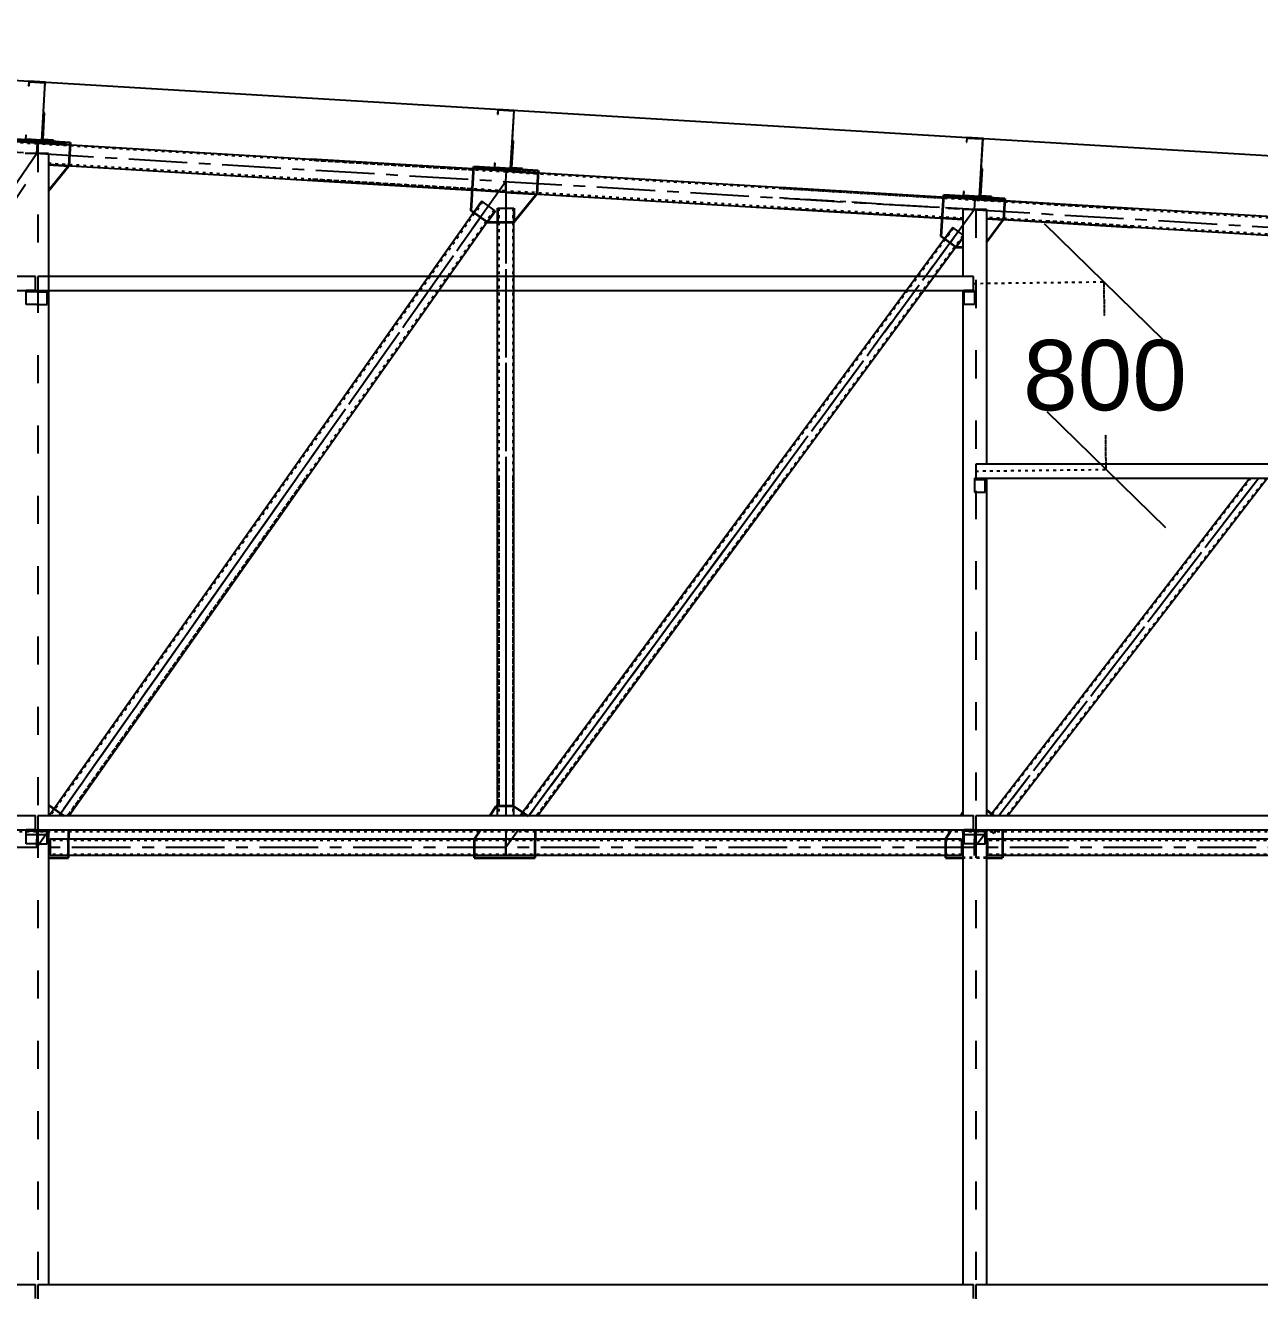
# Model space of a CAD drawing. Header units: inches. Extents: x -15 to 1885144, y -42615 to 866270.
# Drawn here: x 1683986 to 1689250, y 113938 to 119339 of the extents above; entities that cross this region are included whole.
import ezdxf

# ---------------------------------------------------------------- set-up
doc = ezdxf.new("R2010")
doc.units = ezdxf.units.IN
doc.header["$LTSCALE"] = 100
doc.header["$MEASUREMENT"] = 0
for name, pattern in [('CENTER', [2, 1.25, -0.25, 0.25, -0.25]), ('CENTERX2', [4, 2.5, -0.5, 0.5, -0.5]), ('dash line', [30, 12, -18]), ('PHANTOM2', [1.25, 0.625, -0.125, 0.125, -0.125, 0.125, -0.125])]:
    doc.linetypes.add(name, pattern=pattern)
for name, color, linetype in [('axis', 8, 'PHANTOM2'), ('corrugated sheet', 6, 'Continuous'), ('dimensions', 10, 'PHANTOM2'), ('layout', 7, 'Continuous'), ('purlins', 4, 'Continuous'), ('sections', 3, 'Continuous')]:
    doc.layers.add(name, color=color, linetype=linetype)
doc.layers.add('gusset plate', color=1, linetype='Continuous', lineweight=35)
doc.layers.add('weld', color=2, linetype='Continuous', lineweight=35)
doc.styles.get("Standard").update_dxf_attribs({"font": 'arial.ttf'})
doc.dimstyles.new('Dim_1', dxfattribs={"dimtxt": 300, "dimasz": 500, "dimexe": 0.0625, "dimexo": 0.0625, "dimgap": 100, "dimtad": 0, "dimtih": 1, "dimtoh": 1, "dimdec": 0, "dimzin": 0, "dimdsep": 46, "dimtxsty": 'Standard', "dimblk": 'OBLIQUE', "dimcen": 0.09, "dimclrd": 256, "dimclre": 256, "dimclrt": 256, "dimadec": 0, "dimazin": 0, "dimtm": 1e-09, "dimtfac": 1, "dimtdec": 0, "dimtofl": 0, "dimtmove": 0, "dimatfit": 3, "dimfxl": 1, "dimtfillclr": 256, "dimtolj": 1, "dimtzin": 0, "dimlwe": -1, "dimarcsym": 0})

# ---------------------------------------------------------------- blocks, each defined once
blk = doc.blocks.new('_Oblique')
at = {"color": 0, "linetype": 'ByBlock', "lineweight": -2}
blk.add_line((-0.5, -0.5), (0.5, 0.5), dxfattribs=at)
blk = doc.blocks.new('*D1445')
at = {"layer": 'Defpoints', "color": 0, "ltscale": 0.01, "transparency": 16777216}
for p in [(0, 115901.3), (1727174.1, 115901.3), (1725274.4, 113901.3)]:
    blk.add_point(p, dxfattribs=at)
at = {"layer": 'dimensions', "linetype": 'dash line', "ltscale": 0.01, "transparency": 16777216}
for p, q in [((0.1, 115901.3), (1727174.1, 115901.3)), ((1725274.4, 113901.3), (1727174.1, 113901.3))]:
    blk.add_line(p, q, dxfattribs=at)
at = {"layer": 'dimensions', "lineweight": -2, "ltscale": 0.01, "transparency": 16777216}
for p, q in [((1727174.1, 115901.3), (1727174.1, 115154.5)), ((1727174.1, 113901.3), (1727174.1, 114648.1))]:
    blk.add_line(p, q, dxfattribs=at)
at = {"layer": 'dimensions', "lineweight": -2, "ltscale": 0.01, "transparency": 16777216, "xscale": 500, "yscale": 500, "zscale": 500}
for p, rotation in [((1727174.1, 115901.3), 90), ((1727174.1, 113901.3), 270)]:
    blk.add_blockref('_Oblique', p, dxfattribs=dict(at, rotation=rotation))
at = {"layer": 'dimensions', "ltscale": 0.01, "transparency": 16777216, "insert": (1727174.1, 114901.3), "char_height": 300, "attachment_point": 5}
blk.add_mtext('\\A1;2000', dxfattribs=at)
blk = doc.blocks.new('*D1432')
at = {"layer": 'Defpoints', "color": 0, "ltscale": 0.01, "transparency": 16777216}
for p in [(1688029.4, 118238.4), (1688585.2, 118245.4), (1688039.4, 117438.1)]:
    blk.add_point(p, dxfattribs=at)
at = {"layer": 'dimensions', "linetype": 'dash line', "ltscale": 0.01, "transparency": 16777216}
for p, q in [((1688029.4, 118238.4), (1688585.2, 118245.4)), ((1688039.4, 117438.1), (1688595.2, 117445))]:
    blk.add_line(p, q, dxfattribs=at)
at = {"layer": 'dimensions', "lineweight": -2, "ltscale": 0.01, "transparency": 16777216}
for p, q in [((1688585.2, 118245.4), (1688587, 118098.4)), ((1688595.2, 117445), (1688593.3, 117592))]:
    blk.add_line(p, q, dxfattribs=at)
at = {"layer": 'dimensions', "lineweight": -2, "ltscale": 0.01, "transparency": 16777216, "xscale": 500, "yscale": 500, "zscale": 500}
for p, rotation in [((1688585.2, 118245.4), 90.7163116544439), ((1688595.2, 117445), 270.7163116544439)]:
    blk.add_blockref('_Oblique', p, dxfattribs=dict(at, rotation=rotation))
at = {"layer": 'dimensions', "ltscale": 0.01, "transparency": 16777216, "insert": (1688590.2, 117845.2), "char_height": 300, "attachment_point": 5}
blk.add_mtext('\\A1;800', dxfattribs=at)

msp = doc.modelspace()

# ---------------------------------------------------------------- hatches: boundary and pattern name
at = {"layer": 'purlins', "ltscale": 10}
h = msp.add_hatch(color=256, dxfattribs=at)
h.dxf.hatch_style = 1
h.paths.add_polyline_path([(1684062.308, 118956.783), (1684067.3, 118956.484), (1684066.701, 118946.502), (1684061.71, 118946.801)])
h = msp.add_hatch(color=256, dxfattribs=at)
h.dxf.hatch_style = 1
h.paths.add_polyline_path([(1686062.308, 118836.783), (1686067.3, 118836.484), (1686066.701, 118826.502), (1686061.71, 118826.801)])
h = msp.add_hatch(color=256, dxfattribs=at)
h.dxf.hatch_style = 1
h.paths.add_polyline_path([(1688062.308, 118716.783), (1688067.3, 118716.484), (1688066.701, 118706.502), (1688061.71, 118706.801)])
at = {"layer": 'purlins', "ltscale": 0.01}
h = msp.add_hatch(color=256, dxfattribs=at)
h.dxf.hatch_style = 1
h.paths.add_polyline_path([(1684004.371, 118202.448), (1684004.371, 118208.448), (1684014.371, 118208.448), (1684014.371, 118202.448)])
h = msp.add_hatch(color=256, dxfattribs=at)
h.dxf.hatch_style = 1
h.paths.add_polyline_path([(1684004.371, 118202.448), (1684004.371, 118208.448), (1684014.371, 118208.448), (1684014.371, 118202.448)])
h = msp.add_hatch(color=256, dxfattribs=at)
h.dxf.hatch_style = 1
h.paths.add_polyline_path([(1684064.378, 118202.082), (1684064.378, 118208.082), (1684054.378, 118208.082), (1684054.378, 118202.082)])
h = msp.add_hatch(color=256, dxfattribs=at)
h.dxf.hatch_style = 1
h.paths.add_polyline_path([(1684064.378, 118202.082), (1684064.378, 118208.082), (1684054.378, 118208.082), (1684054.378, 118202.082)])
h = msp.add_hatch(color=256, dxfattribs=at)
h.dxf.hatch_style = 1
h.paths.add_polyline_path([(1688004.371, 118202.448), (1688004.371, 118208.448), (1688014.371, 118208.448), (1688014.371, 118202.448)])
h = msp.add_hatch(color=256, dxfattribs=at)
h.dxf.hatch_style = 1
h.paths.add_polyline_path([(1688064.378, 117402.082), (1688064.378, 117408.082), (1688054.378, 117408.082), (1688054.378, 117402.082)])
h = msp.add_hatch(color=256, dxfattribs=at)
h.dxf.hatch_style = 1
h.paths.add_polyline_path([(1684004.371, 115902.448), (1684004.371, 115908.448), (1684014.371, 115908.448), (1684014.371, 115902.448)])
h = msp.add_hatch(color=256, dxfattribs=at)
h.dxf.hatch_style = 1
h.paths.add_polyline_path([(1684064.378, 115902.082), (1684064.378, 115908.082), (1684054.378, 115908.082), (1684054.378, 115902.082)])
h = msp.add_hatch(color=256, dxfattribs=at)
h.dxf.hatch_style = 1
h.paths.add_polyline_path([(1688004.371, 115902.448), (1688004.371, 115908.448), (1688014.371, 115908.448), (1688014.371, 115902.448)])
h = msp.add_hatch(color=256, dxfattribs=at)
h.dxf.hatch_style = 1
h.paths.add_polyline_path([(1688064.378, 115902.082), (1688064.378, 115908.082), (1688054.378, 115908.082), (1688054.378, 115902.082)])

# ---------------------------------------------------------------- linework, layer by layer
at = {"layer": 'axis', "linetype": 'CENTERX2'}
for p, q in [((1680034.378, 119033.162), (1700034.378, 117833.162)), ((1684034.378, 118793.162), (1682134.498, 115981.34)), ((1686034.378, 118673.162), (1684136.451, 115978.106)), ((1686034.378, 118673.162), (1686034.378, 116008.286)), ((1688034.378, 118553.162), (1686133.584, 115968.082)), ((1685143.477, 117408.082), (1684129.392, 115968.082)), ((1686034.378, 117408.082), (1686034.378, 115968.082)), ((1687192.407, 117408.082), (1686132.022, 115965.958)), ((1689245.855, 117408.082), (1688138.163, 115968.082)), ((1684034.378, 115908.082), (1684034.378, 115833.162)), ((1684087.139, 115908.082), (1684034.378, 115833.162)), ((1684034.378, 115908.082), (1684034.378, 115833.162)), ((1686034.378, 115908.082), (1686034.378, 115833.162)), ((1686089.466, 115908.082), (1686034.378, 115833.162)), ((1688093.497, 115910.017), (1688034.378, 115833.162)), ((1688034.378, 115908.082), (1688034.378, 115833.162)), ((1688034.378, 115908.082), (1688034.378, 115833.162)), ((1700034.378, 115833.162), (1664039.378, 115833.162))]:
    msp.add_line(p, q, dxfattribs=at)
at = {"layer": 'axis', "linetype": 'CENTER'}
for p, q in [((1688034.378, 118553.162), (1686133.584, 115968.082)), ((1685926.215, 118519.571), (1684136.451, 115978.106)), ((1686034.378, 118499.419), (1686034.378, 116008.286)), ((1685143.477, 117408.082), (1684129.392, 115968.082)), ((1686034.378, 117408.082), (1686034.378, 115968.082)), ((1687192.407, 117408.082), (1686132.022, 115965.958)), ((1689245.855, 117408.082), (1688138.163, 115968.082)), ((1684034.378, 115908.082), (1684034.378, 115833.162)), ((1684087.139, 115908.082), (1684034.378, 115833.162)), ((1684034.378, 115908.082), (1684034.378, 115833.162)), ((1686034.378, 115908.082), (1686034.378, 115833.162)), ((1686089.466, 115908.082), (1686034.378, 115833.162)), ((1688093.497, 115910.017), (1688034.378, 115833.162)), ((1688034.378, 115908.082), (1688034.378, 115833.162)), ((1688034.378, 115908.082), (1688034.378, 115833.162))]:
    msp.add_line(p, q, dxfattribs=at)
at = {"layer": 'corrugated sheet'}
for p, q in [((1680034.378, 119338.666), (1700344.878, 118120.036)), ((1680034.411, 119339.215), (1700344.911, 118120.585))]:
    msp.add_line(p, q, dxfattribs=at)
at = {"layer": 'gusset plate'}
for p, q in [((1683897.891, 118856.451), (1684177.453, 118839.677)), ((1684177.453, 118839.677), (1684171.464, 118739.856)), ((1685886.554, 118547.501), (1685897.891, 118736.451)), ((1685897.891, 118736.451), (1686172.43, 118719.978)), ((1686172.43, 118719.978), (1686166.441, 118620.158)), ((1685891.966, 118636.626), (1685891.934, 118637.167)), ((1687892.224, 118438.283), (1687902.897, 118616.15)), ((1687902.897, 118616.15), (1688162.448, 118600.577)), ((1688162.448, 118600.577), (1688157.058, 118510.739)), ((1685954.831, 118499.419), (1685886.554, 118547.501)), ((1687953.835, 118392.981), (1687892.224, 118438.283))]:
    msp.add_line(p, q, dxfattribs=at)
at = {"layer": 'gusset plate', "linetype": 'dash line'}
for p, q in [((1684084.378, 118632.781), (1684171.432, 118739.858)), ((1686166.441, 118620.158), (1686069.378, 118499.419)), ((1685954.831, 118499.419), (1686069.378, 118499.419)), ((1688084.378, 118413.127), (1688157.058, 118510.739)), ((1687953.835, 118392.981), (1687984.378, 118392.981)), ((1684084.378, 116014.777), (1684150.684, 115968.082)), ((1686069.378, 116008.286), (1686132.022, 115965.958)), ((1688084.378, 115992.729), (1688116.419, 115968.082)), ((1684169.378, 115908.082), (1684169.378, 115868.162)), ((1686159.378, 115908.082), (1686159.378, 115868.162)), ((1688153.858, 115908.082), (1688153.858, 115788.162))]:
    msp.add_line(p, q, dxfattribs=at)
at = {"layer": 'gusset plate', "linetype": 'CENTER'}
for p, q in [((1685993.898, 116008.286), (1685966.779, 115968.082)), ((1686069.378, 116008.286), (1685993.898, 116008.286)), ((1687984.378, 115981.583), (1687975.451, 115968.082)), ((1685926.306, 115908.082), (1685899.378, 115868.162)), ((1687935.775, 115908.082), (1687909.378, 115868.162))]:
    msp.add_line(p, q, dxfattribs=at)
at = {"layer": 'gusset plate', "linetype": 'ByBlock'}
for p, q in [((1684169.378, 115788.162), (1684169.378, 115868.162)), ((1685899.378, 115868.162), (1685899.378, 115788.162)), ((1686159.378, 115788.162), (1686159.378, 115868.162)), ((1687909.378, 115868.162), (1687909.378, 115788.162)), ((1684084.378, 115788.162), (1684169.378, 115788.162)), ((1685899.378, 115788.162), (1686159.378, 115788.162)), ((1687909.378, 115788.162), (1687984.378, 115788.162)), ((1688084.378, 115788.162), (1688153.858, 115788.162))]:
    msp.add_line(p, q, dxfattribs=at)
at = {"layer": 'gusset plate', "linetype": 'dash line', "ltscale": 0.01}
msp.add_line((1688084.378, 115788.162), (1687984.378, 115788.162), dxfattribs=at)
at = {"layer": 'layout', "linetype": 'dash line', "ltscale": 0.1}
for p, q in [((1684039.378, 118832.934), (1684039.378, 115968.082)), ((1688039.378, 118553.162), (1688039.378, 115968.082)), ((1684039.378, 115908.082), (1684039.378, 113968.082)), ((1688039.378, 115908.082), (1688039.378, 113968.082))]:
    msp.add_line(p, q, dxfattribs=at)
at = {"layer": 'layout', "ltscale": 0.01}
for p, q in [((1684084.378, 118793.162), (1683984.378, 118793.162)), ((1684084.378, 118793.162), (1684084.378, 116014.777)), ((1687984.378, 118553.162), (1687984.378, 118268.082)), ((1688084.378, 118553.162), (1687984.378, 118553.162)), ((1688084.378, 118553.162), (1688084.378, 117468.082)), ((1687984.378, 118208.082), (1687984.378, 117468.082)), ((1687984.378, 118208.082), (1687984.378, 115968.082)), ((1684084.378, 117408.082), (1684084.378, 115968.082)), ((1688084.378, 117408.082), (1688084.378, 115968.082)), ((1684084.378, 115908.082), (1684084.378, 113968.082)), ((1687984.378, 115908.082), (1687984.378, 113968.082)), ((1688084.378, 115908.082), (1688084.378, 113968.082)), ((1683984.378, 115888.162), (1684084.378, 115888.162)), ((1687984.378, 115888.162), (1688084.378, 115888.162))]:
    msp.add_line(p, q, dxfattribs=at)
at = {"layer": 'purlins', "ltscale": 10}
for p, q in [((1684000.819, 119100.725), (1683999.621, 119080.76)), ((1684070.693, 119096.532), (1684000.819, 119100.725)), ((1684001.618, 119080.641), (1684002.696, 119098.608)), ((1684002.696, 119098.608), (1684068.577, 119094.655)), ((1684068.577, 119094.655), (1684053.844, 118849.097)), ((1684055.72, 118846.981), (1684070.693, 119096.532)), ((1683999.621, 119080.76), (1684001.618, 119080.641)), ((1684061.011, 118851.672), (1684067.898, 118966.466)), ((1684066.701, 118946.502), (1684061.71, 118946.801)), ((1684067.3, 118956.484), (1684062.308, 118956.783)), ((1686000.819, 118980.725), (1685999.621, 118960.76)), ((1685999.621, 118960.76), (1686001.618, 118960.641)), ((1686070.693, 118976.532), (1686000.819, 118980.725)), ((1686001.618, 118960.641), (1686002.696, 118978.608)), ((1686002.696, 118978.608), (1686068.577, 118974.655)), ((1686068.577, 118974.655), (1686053.844, 118729.097)), ((1686055.72, 118726.981), (1686070.693, 118976.532)), ((1683987.044, 118871.137), (1683985.846, 118851.173)), ((1683989.04, 118871.018), (1683987.044, 118871.137)), ((1683987.962, 118853.05), (1683989.04, 118871.018)), ((1684053.844, 118849.097), (1683987.962, 118853.05)), ((1684037.672, 118848.064), (1684055.72, 118846.981)), ((1684055.72, 118846.981), (1684105.631, 118843.986)), ((1684105.93, 118848.977), (1684061.011, 118851.672)), ((1684105.631, 118843.986), (1684105.93, 118848.977)), ((1686061.011, 118731.672), (1686067.898, 118846.466)), ((1686066.701, 118826.502), (1686061.71, 118826.801)), ((1686067.3, 118836.484), (1686062.308, 118836.783)), ((1688000.819, 118860.725), (1687999.621, 118840.76)), ((1687999.621, 118840.76), (1688001.618, 118840.641)), ((1688070.693, 118856.532), (1688000.819, 118860.725)), ((1688001.618, 118840.641), (1688002.696, 118858.608)), ((1688002.696, 118858.608), (1688068.577, 118854.655)), ((1688068.577, 118854.655), (1688053.844, 118609.097)), ((1688055.72, 118606.981), (1688070.693, 118856.532)), ((1685987.044, 118751.137), (1685985.846, 118731.173)), ((1685989.04, 118751.018), (1685987.044, 118751.137)), ((1685987.962, 118733.05), (1685989.04, 118751.018)), ((1686053.844, 118729.097), (1685987.962, 118733.05)), ((1686037.672, 118728.064), (1686055.72, 118726.981)), ((1686055.72, 118726.981), (1686105.631, 118723.986)), ((1686105.93, 118728.977), (1686061.011, 118731.672)), ((1686105.631, 118723.986), (1686105.93, 118728.977)), ((1688061.011, 118611.672), (1688067.898, 118726.466)), ((1688067.3, 118716.484), (1688062.308, 118716.783)), ((1688066.701, 118706.502), (1688061.71, 118706.801)), ((1687987.044, 118631.137), (1687985.846, 118611.173)), ((1687989.04, 118631.018), (1687987.044, 118631.137)), ((1687987.962, 118613.05), (1687989.04, 118631.018)), ((1688053.844, 118609.097), (1687987.962, 118613.05)), ((1688037.672, 118608.064), (1688055.72, 118606.981)), ((1688055.72, 118606.981), (1688105.631, 118603.986)), ((1688105.93, 118608.977), (1688061.011, 118611.672)), ((1688105.631, 118603.986), (1688105.93, 118608.977))]:
    msp.add_line(p, q, dxfattribs=at)
at = {"layer": 'purlins', "ltscale": 0.01}
for p, q in [((1684067.898, 118966.466), (1684062.907, 118966.765)), ((1684115.014, 118833.405), (1683975.265, 118841.79)), ((1683975.864, 118851.772), (1683985.846, 118851.173)), ((1684037.672, 118848.064), (1683985.846, 118851.173)), ((1684115.613, 118843.387), (1684105.631, 118843.986)), ((1684115.613, 118843.387), (1684115.014, 118833.405)), ((1686067.898, 118846.466), (1686062.907, 118846.765)), ((1685975.864, 118731.772), (1685975.265, 118721.79)), ((1686115.014, 118713.405), (1685975.265, 118721.79)), ((1685975.864, 118731.772), (1685985.846, 118731.173)), ((1686037.672, 118728.064), (1685985.846, 118731.173)), ((1686115.613, 118723.387), (1686105.631, 118723.986)), ((1686115.613, 118723.387), (1686115.014, 118713.405)), ((1688067.898, 118726.466), (1688062.907, 118726.765)), ((1687975.864, 118611.772), (1687975.265, 118601.79)), ((1687975.864, 118611.772), (1687985.846, 118611.173)), ((1688037.672, 118608.064), (1687985.846, 118611.173)), ((1688115.014, 118593.405), (1687975.265, 118601.79)), ((1688115.613, 118603.387), (1688105.631, 118603.986)), ((1688115.613, 118603.387), (1688115.014, 118593.405)), ((1684029.371, 118268.082), (1680039.378, 118268.082)), ((1684029.371, 118208.448), (1684029.371, 118268.448)), ((1684029.371, 118208.448), (1684029.371, 118268.448)), ((1688029.371, 118268.082), (1684039.378, 118268.082)), ((1684039.378, 118268.082), (1684039.378, 118208.082)), ((1684039.378, 118268.082), (1684039.378, 118208.082)), ((1688029.371, 118208.448), (1688029.371, 118268.448)), ((1680034.378, 118208.082), (1684034.378, 118208.082)), ((1683989.371, 118202.448), (1683989.371, 118208.448)), ((1684029.371, 118208.448), (1683989.371, 118208.448)), ((1683989.371, 118202.448), (1683989.371, 118208.448)), ((1684029.371, 118208.448), (1683989.371, 118208.448)), ((1684034.378, 118202.448), (1683989.371, 118202.448)), ((1683989.371, 118148.448), (1683989.371, 118202.448)), ((1684034.378, 118202.448), (1683989.371, 118202.448)), ((1683989.371, 118148.448), (1683989.371, 118202.448)), ((1684004.371, 118208.448), (1684004.371, 118202.448)), ((1684004.371, 118208.448), (1684004.371, 118202.448)), ((1684014.371, 118208.448), (1684014.371, 118202.448)), ((1684014.371, 118208.448), (1684014.371, 118202.448)), ((1684034.378, 118208.082), (1688029.378, 118208.082)), ((1684034.378, 118202.082), (1684079.378, 118202.082)), ((1684034.378, 118202.082), (1684079.378, 118202.082)), ((1684039.378, 118208.082), (1684079.378, 118208.082)), ((1684039.378, 118208.082), (1684079.378, 118208.082)), ((1684054.378, 118208.082), (1684054.378, 118202.082)), ((1684054.378, 118208.082), (1684054.378, 118202.082)), ((1684064.378, 118208.082), (1684064.378, 118202.082)), ((1684064.378, 118208.082), (1684064.378, 118202.082)), ((1684079.378, 118202.082), (1684079.378, 118208.082)), ((1684079.378, 118202.082), (1684079.378, 118208.082)), ((1684079.378, 118148.082), (1684079.378, 118202.082)), ((1684079.378, 118148.082), (1684079.378, 118202.082)), ((1687989.371, 118202.448), (1687989.371, 118208.448)), ((1688029.371, 118208.448), (1687989.371, 118208.448)), ((1688034.378, 118202.448), (1687989.371, 118202.448)), ((1687989.371, 118148.448), (1687989.371, 118202.448)), ((1688004.371, 118208.448), (1688004.371, 118202.448)), ((1688014.371, 118208.448), (1688014.371, 118202.448)), ((1688029.378, 118208.082), (1688034.378, 118208.082)), ((1688034.378, 118208.082), (1688034.378, 118148.448)), ((1684034.371, 118148.448), (1683989.371, 118148.448)), ((1684034.371, 118148.448), (1683989.371, 118148.448)), ((1684034.378, 118148.082), (1684079.378, 118148.082)), ((1684034.378, 118148.082), (1684079.378, 118148.082)), ((1688034.371, 118148.448), (1687989.371, 118148.448)), ((1692029.371, 117468.082), (1688039.378, 117468.082)), ((1688039.378, 117468.082), (1688039.378, 117408.082)), ((1688034.378, 117408.082), (1692034.378, 117408.082)), ((1688034.378, 117408.082), (1688034.378, 117348.082)), ((1688034.378, 117402.082), (1688079.378, 117402.082)), ((1688039.378, 117408.082), (1688079.378, 117408.082)), ((1688054.378, 117408.082), (1688054.378, 117402.082)), ((1688064.378, 117408.082), (1688064.378, 117402.082)), ((1688079.378, 117402.082), (1688079.378, 117408.082)), ((1688079.378, 117348.082), (1688079.378, 117402.082)), ((1688034.378, 117348.082), (1688079.378, 117348.082)), ((1684029.371, 115968.082), (1680039.378, 115968.082)), ((1684029.371, 115908.448), (1684029.371, 115968.448)), ((1688029.371, 115968.082), (1684039.378, 115968.082)), ((1684039.378, 115968.082), (1684039.378, 115908.082)), ((1688029.371, 115908.448), (1688029.371, 115968.448)), ((1692029.371, 115968.082), (1688039.378, 115968.082)), ((1688039.378, 115968.082), (1688039.378, 115908.082)), ((1680034.378, 115908.082), (1684034.378, 115908.082)), ((1683989.371, 115902.448), (1683989.371, 115908.448)), ((1684029.371, 115908.448), (1683989.371, 115908.448)), ((1684004.371, 115908.448), (1684004.371, 115902.448)), ((1684014.371, 115908.448), (1684014.371, 115902.448)), ((1684034.378, 115908.082), (1688034.378, 115908.082)), ((1684039.378, 115908.082), (1684079.378, 115908.082)), ((1684054.378, 115908.082), (1684054.378, 115902.082)), ((1684064.378, 115908.082), (1684064.378, 115902.082)), ((1684079.378, 115902.082), (1684079.378, 115908.082)), ((1687989.371, 115902.448), (1687989.371, 115908.448)), ((1688029.371, 115908.448), (1687989.371, 115908.448)), ((1688004.371, 115908.448), (1688004.371, 115902.448)), ((1688014.371, 115908.448), (1688014.371, 115902.448)), ((1688034.378, 115908.082), (1692034.378, 115908.082)), ((1688039.378, 115908.082), (1688079.378, 115908.082)), ((1688054.378, 115908.082), (1688054.378, 115902.082)), ((1688064.378, 115908.082), (1688064.378, 115902.082)), ((1688079.378, 115902.082), (1688079.378, 115908.082)), ((1684034.378, 115902.448), (1683989.371, 115902.448)), ((1683989.371, 115848.448), (1683989.371, 115902.448)), ((1684034.378, 115902.082), (1684079.378, 115902.082)), ((1684079.378, 115848.082), (1684079.378, 115902.082)), ((1688034.378, 115902.448), (1687989.371, 115902.448)), ((1687989.371, 115848.448), (1687989.371, 115902.448)), ((1688034.378, 115902.082), (1688079.378, 115902.082)), ((1688079.378, 115848.082), (1688079.378, 115902.082)), ((1684034.371, 115848.448), (1683989.371, 115848.448)), ((1684034.378, 115848.082), (1684079.378, 115848.082)), ((1688034.371, 115848.448), (1687989.371, 115848.448)), ((1688034.378, 115848.082), (1688079.378, 115848.082)), ((1684029.371, 113968.082), (1680039.378, 113968.082)), ((1684029.371, 113908.448), (1684029.371, 113968.448)), ((1688029.371, 113968.082), (1684039.378, 113968.082)), ((1684039.378, 113968.082), (1684039.378, 113908.082)), ((1688029.371, 113908.448), (1688029.371, 113968.448)), ((1692029.371, 113968.082), (1688039.378, 113968.082)), ((1688039.378, 113968.082), (1688039.378, 113908.082))]:
    msp.add_line(p, q, dxfattribs=at)
at = {"layer": 'sections', "linetype": 'dash line', "ltscale": 0.01}
for p, q in [((1684036.774, 118833.091), (1682036.774, 118953.095)), ((1685896.994, 118721.502), (1684036.774, 118833.091)), ((1685892.203, 118641.646), (1684084.378, 118750.091)), ((1686036.774, 118713.091), (1685204.851, 118763.008)), ((1687902, 118601.202), (1686036.774, 118713.091)), ((1686031.852, 118633.242), (1685199.93, 118683.159)), ((1687984.378, 118516.116), (1686031.982, 118633.234)), ((1688036.774, 118593.091), (1687204.851, 118643.008)), ((1685936.234, 118585.901), (1685367.012, 117777.606)), ((1685985.29, 118551.354), (1685416.069, 117743.059)), ((1686004.378, 118559.419), (1686004.378, 116008.286)), ((1686064.378, 118559.419), (1686064.378, 116008.286)), ((1687984.378, 118516.091), (1687199.93, 118563.159)), ((1688713.969, 118552.468), (1688036.774, 118593.091)), ((1690036.774, 118473.091), (1688332.865, 118575.329)), ((1685901.687, 118536.844), (1684111.923, 115995.379)), ((1685950.743, 118502.298), (1684166.085, 115968.082)), ((1688709.777, 118482.594), (1688084.378, 118520.109)), ((1690032.152, 118403.242), (1688342.268, 118504.639)), ((1687944.262, 118474.494), (1686110.462, 115980.526)), ((1687984.378, 118441.288), (1686165.845, 115968.082)), ((1685106.784, 117408.082), (1684092.7, 115968.082)), ((1685180.169, 117408.082), (1684166.085, 115968.082)), ((1686004.378, 117408.082), (1686004.378, 115968.082)), ((1686064.378, 117408.082), (1686064.378, 115968.082)), ((1687160.135, 117408.082), (1686101.312, 115968.082)), ((1687224.668, 117408.082), (1686165.845, 115968.082)), ((1689213.053, 117408.082), (1688105.36, 115968.082)), ((1689278.646, 117408.082), (1688170.954, 115968.082)), ((1686121.727, 115908.082), (1686118.032, 115903.057)), ((1688124.8, 115908.082), (1688114.098, 115894.17)), ((1686034.378, 115863.162), (1684091.061, 115863.162)), ((1687978.631, 115863.162), (1686034.378, 115863.162)), ((1690028.788, 115863.162), (1688089.48, 115863.162)), ((1686034.378, 115803.162), (1684091.061, 115803.162)), ((1687978.631, 115803.162), (1686034.378, 115803.162)), ((1690028.788, 115803.162), (1688089.48, 115803.162))]:
    msp.add_line(p, q, dxfattribs=at)
at = {"layer": 'sections'}
for p, q in [((1684037.073, 118838.082), (1682176.854, 118949.695)), ((1684037.073, 118838.082), (1685897.292, 118726.469)), ((1686037.073, 118718.082), (1685205.013, 118768.005)), ((1684084.378, 118745.082), (1685891.902, 118636.63)), ((1686037.073, 118718.082), (1687902.298, 118606.168)), ((1683986.942, 118660.441), (1683438.316, 117848.475)), ((1686031.683, 118628.243), (1685199.622, 118678.167)), ((1686031.683, 118628.243), (1687984.378, 118511.082)), ((1688037.073, 118598.082), (1687205.013, 118648.005)), ((1685927.152, 118581.688), (1685362.924, 117780.485)), ((1685989.378, 118548.475), (1685932.146, 118588.78)), ((1685999.378, 117736.79), (1685999.378, 118559.419)), ((1685999.378, 118559.419), (1686069.378, 118559.419)), ((1686069.378, 117736.79), (1686069.378, 118559.419)), ((1687984.378, 118511.082), (1687199.622, 118558.167)), ((1688037.073, 118598.082), (1688713.969, 118557.468)), ((1690037.073, 118478.082), (1688161.849, 118590.595)), ((1685897.599, 118539.723), (1684107.835, 115998.258)), ((1685954.831, 118499.419), (1684172.2, 115968.082)), ((1685984.384, 118541.384), (1685420.157, 117740.181)), ((1685999.378, 116008.286), (1685999.378, 118499.419)), ((1686069.378, 116008.286), (1686069.378, 118499.419)), ((1688084.378, 118515.1), (1688709.178, 118477.612)), ((1690031.982, 118398.243), (1688157.058, 118510.739)), ((1687941.039, 118476.864), (1687348.824, 117671.452)), ((1687984.378, 118444.997), (1687941.039, 118476.864)), ((1687905.496, 118428.525), (1686107.145, 115982.767)), ((1687984.378, 118434.52), (1686170.821, 115968.082)), ((1687977.669, 118425.396), (1687397.163, 117635.908)), ((1685100.669, 117408.082), (1684086.584, 115968.082)), ((1685186.285, 117408.082), (1684172.2, 115968.082)), ((1685999.378, 115968.082), (1685999.378, 117408.082)), ((1686069.378, 115968.082), (1686069.378, 117408.082)), ((1687155.171, 117408.082), (1686096.347, 115968.082)), ((1687229.644, 117408.082), (1686170.821, 115968.082)), ((1689208.006, 117408.082), (1688100.314, 115968.082)), ((1689283.704, 117408.082), (1688176.012, 115968.082)), ((1686126.703, 115908.082), (1686121.356, 115900.81)), ((1688129.858, 115908.082), (1688117.275, 115891.725)), ((1685899.378, 115868.162), (1684091.061, 115868.162)), ((1686034.378, 115868.162), (1685529.588, 115868.162)), ((1687909.378, 115868.162), (1686034.378, 115868.162)), ((1687978.631, 115868.162), (1687529.588, 115868.162)), ((1688626.411, 115868.162), (1688089.48, 115868.162)), ((1690028.788, 115868.162), (1688153.858, 115868.162)), ((1685899.378, 115798.162), (1684091.061, 115798.162)), ((1686034.378, 115798.162), (1685529.588, 115798.162)), ((1687909.378, 115798.162), (1686034.378, 115798.162)), ((1687978.631, 115798.162), (1687529.588, 115798.162)), ((1688626.411, 115798.162), (1688089.48, 115798.162)), ((1690028.788, 115798.162), (1688153.858, 115798.162))]:
    msp.add_line(p, q, dxfattribs=at)
at = {"layer": 'sections', "linetype": 'CENTER'}
for p, q in [((1684034.378, 118793.162), (1684037.073, 118838.082)), ((1686034.378, 118673.162), (1686037.073, 118718.082)), ((1686034.378, 118673.162), (1686031.683, 118628.243)), ((1688034.378, 118553.162), (1687202.317, 118603.086)), ((1688034.378, 118553.162), (1688037.073, 118598.082)), ((1686069.378, 116016.409), (1686069.378, 116026.409))]:
    msp.add_line(p, q, dxfattribs=at)
at = {"layer": 'sections', "linetype": 'dash line'}
for p, q in [((1688034.378, 118553.162), (1688037.073, 118598.082)), ((1686121.356, 115900.81), (1686110.594, 115908.082))]:
    msp.add_line(p, q, dxfattribs=at)
at = {"layer": 'sections', "linetype": 'ByBlock'}
for p, q in [((1688117.275, 115891.725), (1688093.497, 115910.017)), ((1684034.378, 115868.162), (1684034.378, 115833.162)), ((1684034.378, 115833.162), (1684034.378, 115868.162)), ((1686034.378, 115868.162), (1686034.378, 115798.162)), ((1686034.378, 115798.162), (1686034.378, 115868.162)), ((1688034.378, 115868.162), (1688034.378, 115798.162)), ((1688034.378, 115798.162), (1688034.378, 115868.162))]:
    msp.add_line(p, q, dxfattribs=at)
at = {"layer": 'sections', "ltscale": 0.01}
for p, q in [((1684091.061, 115868.162), (1684091.061, 115798.162)), ((1687978.631, 115868.162), (1687978.631, 115798.162)), ((1688089.48, 115868.162), (1688089.48, 115798.162))]:
    msp.add_line(p, q, dxfattribs=at)
at = {"layer": 'weld', "linetype": 'CENTER'}
for p, q in [((1684037.073, 118838.082), (1683897.325, 118846.467)), ((1684037.073, 118838.082), (1684176.822, 118829.697)), ((1684084.378, 118745.082), (1684171.432, 118739.858)), ((1686037.073, 118718.082), (1685897.325, 118726.467)), ((1686037.073, 118718.082), (1686171.831, 118709.996)), ((1686031.683, 118628.243), (1685891.934, 118636.628)), ((1686031.683, 118628.243), (1686166.441, 118620.158)), ((1688037.073, 118598.082), (1687902.316, 118606.167)), ((1685932.146, 118588.78), (1685897.599, 118539.723)), ((1685999.378, 118559.419), (1685999.378, 118499.419)), ((1686069.378, 118559.419), (1686069.378, 118499.419)), ((1688037.073, 118598.082), (1688161.849, 118590.595)), ((1685989.378, 118548.475), (1685954.831, 118499.419)), ((1687984.378, 118511.082), (1687896.907, 118516.33)), ((1688084.378, 118515.1), (1688157.058, 118510.739)), ((1687941.039, 118476.864), (1687905.496, 118428.525)), ((1687984.378, 118434.52), (1687953.835, 118392.981))]:
    msp.add_line(p, q, dxfattribs=at)

# ---------------------------------------------------------------- dimensions: what is measured, and where the dimension line sits
at = {"layer": 'dimensions', "ltscale": 0.01}
dim = msp.add_aligned_dim(p1=(1688039.378, 117438.082), p2=(1688029.371, 118238.448), distance=-555.843, dimstyle='Dim_1', dxfattribs=at)
dim.commit()
dim.dimension.update_dxf_attribs({"geometry": '*D1432', "text_midpoint": (1688590.174, 117845.214)})
dim = msp.add_linear_dim(base=(1727174.061, 115901.287), p1=(1725274.378, 113901.287), p2=(0, 115901.287), angle=90, text='2000', dimstyle='Dim_1', override={"dimtmove": 1}, dxfattribs=at)
dim.commit()
dim.dimension.update_dxf_attribs({"geometry": '*D1445', "text_midpoint": (1727174.061, 114901.287)})

doc.saveas('drawing.dxf')
